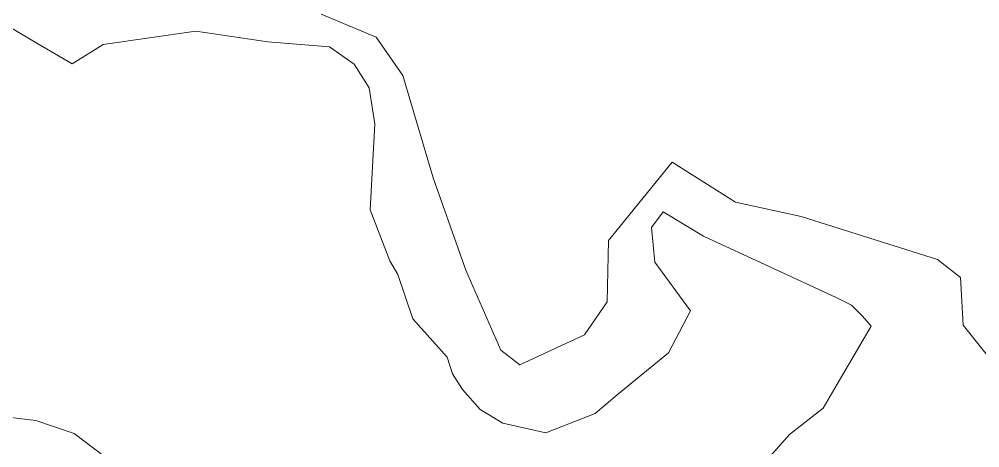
# Model space of a CAD drawing. Header units: metres. Extents: x 543340 to 549474, y 1840490 to 1845220.
# Drawn here: x 546594.7 to 546756.2, y 1842359.5 to 1842431.5 of the extents above; entities that cross this region are included whole.
import ezdxf

# ---------------------------------------------------------------- set-up
doc = ezdxf.new("R2010")
doc.units = ezdxf.units.M
doc.header["$MEASUREMENT"] = 0
doc.layers.add('Level 10', color=7, linetype='Continuous', lineweight=0)

msp = doc.modelspace()

# ---------------------------------------------------------------- linework, layer by layer
at = {"layer": 'Level 10', "color": 7, "lineweight": 0, "flags": 128}
for points in [[(546645.47, 1842432.35), (546654.71, 1842428.49), (546659.19, 1842422.07), (546664.28, 1842404.87), (546669.77, 1842389.35), (546675.67, 1842375.9), (546678.86, 1842373.43), (546689.71, 1842378.47), (546693.57, 1842384), (546693.79, 1842394.3), (546704.46, 1842407.48), (546715.11, 1842400.78), (546726.16, 1842398.32), (546749.09, 1842391.09), (546752.97, 1842388.1), (546753.42, 1842380.07), (546761.87, 1842369.5), (546771.37, 1842367.1), (546784.28, 1842366.03), (546803.16, 1842366.45), (546803.34, 1842366.45), (546803.54, 1842366.55), (546835.66, 1842382.36)], [(546720.64, 1842357.64), (546724.2, 1842361.68), (546729.85, 1842366.15), (546732.2, 1842370.16), (546737.91, 1842379.92), (546736.49, 1842381.59), (546734.64, 1842383.44), (546732.06, 1842384.73), (546709.76, 1842395.05), (546702.98, 1842399.11), (546701.01, 1842396.48), (546701.58, 1842390.65), (546707.54, 1842382.47), (546703.87, 1842375.41), (546695.22, 1842368.39), (546691.53, 1842365.25), (546683.25, 1842361.96), (546675.99, 1842363.59), (546672.17, 1842365.88), (546669.2, 1842369.25), (546667.53, 1842371.87), (546666.62, 1842374.71), (546660.89, 1842381.14), (546658.37, 1842388.59), (546657.02, 1842390.88), (546653.72, 1842399.44), (546654.51, 1842413.9), (546653.56, 1842419.95), (546651.03, 1842423.98), (546646.86, 1842426.86), (546636.51, 1842427.71), (546624.39, 1842429.49), (546608.84, 1842427.29), (546603.62, 1842424.01), (546596.97, 1842427.87), (546591.37, 1842431.2)], [(546591.36, 1842364.8), (546597.49, 1842364.03), (546603.92, 1842361.86), (546609.06, 1842358.01), (546609.47, 1842354.31), (546608.27, 1842351.51), (546610.08, 1842345.6), (546598.07, 1842333.85), (546595.26, 1842331.13), (546591.69, 1842322.91)]]:
    msp.add_lwpolyline(points, dxfattribs=at)

doc.saveas('drawing.dxf')
